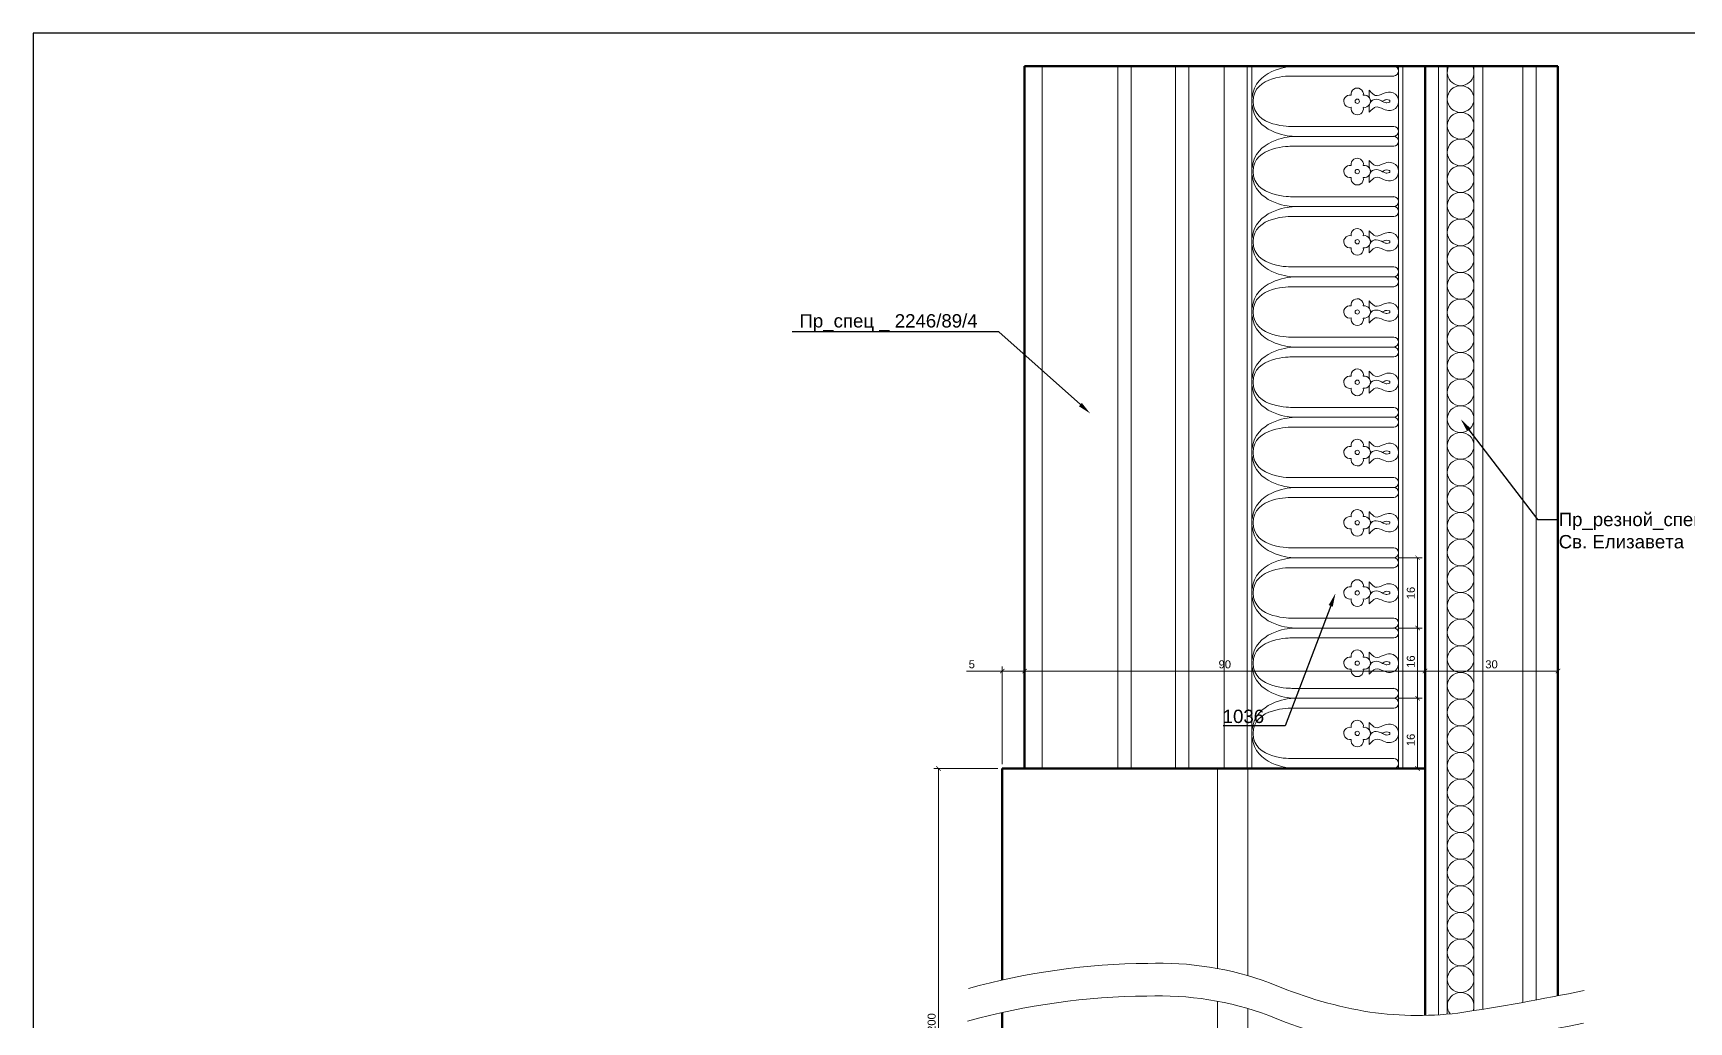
# Model space of a CAD drawing. Header units: millimetres. Extents: x -227 to 343, y -8921 to -8541.
# Drawn here: x -227.2 to 145.3, y -8763.9 to -8541.5 of the extents above; entities that cross this region are included whole.
import ezdxf
from ezdxf import colors
from ezdxf.entities.mleader import LeaderData, LeaderLine
from ezdxf.math import Vec2, Vec3

# ---------------------------------------------------------------- set-up
doc = ezdxf.new("R2010")
doc.units = ezdxf.units.MM
for name, color, linetype, lineweight in [('A-Window-G_Ном._пера__251', 7, 'Continuous', 5), ('Panel_Ном._пера__251', 7, 'Continuous', 5), ('линия 15', 7, 'Continuous', 15), ('линия 50', 1, 'Continuous', 100), ('тонкие_Ном._пера__21', 7, 'Continuous', 5)]:
    doc.layers.add(name, color=color, linetype=linetype, lineweight=lineweight)
doc.layers.add('размеры в модели', color=7, linetype='Continuous')
doc.styles.get("Standard").update_dxf_attribs({"font": 'arial.ttf'})
doc.dimstyles.new('M_1', dxfattribs={"dimtxt": 1.8, "dimasz": 1, "dimexe": 1, "dimexo": 1, "dimgap": 0.6, "dimtad": 1, "dimdec": 0, "dimdsep": 46, "dimtxsty": 'Standard', "dimblk": 'ARCHTICK', "dimcen": -5, "dimclrd": 7, "dimclre": 7, "dimclrt": 7, "dimadec": 0, "dimazin": 0, "dimtfac": 1, "dimtdec": 0, "dimtmove": 0, "dimatfit": 3, "dimfxl": 1, "dimtolj": 1, "dimtzin": 0, "dimlwd": 5, "dimlwe": 5, "dimarcsym": 0})

# ---------------------------------------------------------------- blocks, each defined once
blk = doc.blocks.new('_ArchTick')
at = {"color": 0, "linetype": 'ByBlock', "const_width": 0.15}
blk.add_lwpolyline([(-0.5, -0.5), (0.5, 0.5)], dxfattribs=at)
blk = doc.blocks.new('*D13')
at = {"layer": 'Defpoints', "color": 0, "ltscale": 1000, "transparency": 16777216}
for p in [(-4.19, -8684.97), (-9.19, -8706.89), (-4.19, -8706.89)]:
    blk.add_point(p, dxfattribs=at)
at = {"layer": 'линия 15', "color": 7, "lineweight": 5, "ltscale": 1000, "transparency": 16777216}
for p, q in [((-9.19, -8684.97), (-17.23, -8684.97)), ((-9.19, -8705.89), (-9.19, -8683.97)), ((-4.19, -8684.97), (-9.19, -8684.97)), ((-4.19, -8705.89), (-4.19, -8683.97))]:
    blk.add_line(p, q, dxfattribs=at)
at = {"layer": 'линия 15', "color": 7, "lineweight": 5, "ltscale": 1000, "transparency": 16777216, "rotation": 180}
blk.add_blockref('_ArchTick', (-9.19, -8684.97), dxfattribs=at)
at = {"layer": 'линия 15', "color": 7, "lineweight": 5, "ltscale": 1000, "transparency": 16777216}
blk.add_blockref('_ArchTick', (-4.19, -8684.97), dxfattribs=at)
at = {"layer": 'линия 15', "color": 7, "ltscale": 1000, "transparency": 16777216, "insert": (-16.04, -8683.46), "char_height": 1.8, "attachment_point": 5}
blk.add_mtext('\\A1;5', dxfattribs=at)
blk = doc.blocks.new('*D55')
at = {"layer": 'Defpoints', "color": 0, "linetype": 'Continuous', "transparency": 16777216}
for p in [(-9.19, -8706.89), (-23.55, -8818.36), (-9.19, -8818.36)]:
    blk.add_point(p, dxfattribs=at)
at = {"layer": 'Panel_Ном._пера__251', "color": 7, "linetype": 'Continuous', "lineweight": 5, "transparency": 16777216}
for p, q in [((-10.19, -8706.89), (-24.55, -8706.89)), ((-23.55, -8706.89), (-23.55, -8818.36)), ((-10.19, -8818.36), (-24.55, -8818.36))]:
    blk.add_line(p, q, dxfattribs=at)
for p, rotation in [((-23.55, -8706.89), 90), ((-23.55, -8818.36), 270)]:
    blk.add_blockref('_ArchTick', p, dxfattribs=dict(at, rotation=rotation))
at = {"layer": 'Panel_Ном._пера__251', "color": 7, "linetype": 'Continuous', "lineweight": 15, "transparency": 16777216, "insert": (-25.07, -8764.04), "char_height": 1.8, "attachment_point": 5, "rotation": 90}
blk.add_mtext('\\A1;200', dxfattribs=at)
blk = doc.blocks.new('*D18')
at = {"layer": 'Defpoints', "color": 0, "ltscale": 1000, "transparency": 16777216}
for p in [(78.79, -8659.49), (84.24, -8659.49), (78.79, -8675.29)]:
    blk.add_point(p, dxfattribs=at)
at = {"layer": 'размеры в модели', "color": 7, "lineweight": 5, "ltscale": 1000, "transparency": 16777216}
for p, q in [((79.79, -8659.49), (85.24, -8659.49)), ((84.24, -8675.29), (84.24, -8659.49)), ((79.79, -8675.29), (85.24, -8675.29))]:
    blk.add_line(p, q, dxfattribs=at)
for p, rotation in [((84.24, -8659.49), 90), ((84.24, -8675.29), 270)]:
    blk.add_blockref('_ArchTick', p, dxfattribs=dict(at, rotation=rotation))
at = {"layer": 'размеры в модели', "color": 7, "lineweight": 15, "ltscale": 1000, "transparency": 16777216, "insert": (82.72, -8667.43), "char_height": 1.8, "attachment_point": 5, "rotation": 90}
blk.add_mtext('\\A1;16', dxfattribs=at)
blk = doc.blocks.new('*D17')
at = {"layer": 'Defpoints', "color": 0, "ltscale": 1000, "transparency": 16777216}
for p in [(78.79, -8675.29), (84.24, -8675.29), (78.79, -8691.09)]:
    blk.add_point(p, dxfattribs=at)
at = {"layer": 'размеры в модели', "color": 7, "lineweight": 5, "ltscale": 1000, "transparency": 16777216}
for p, q in [((79.79, -8675.29), (85.24, -8675.29)), ((84.24, -8691.09), (84.24, -8675.29)), ((79.79, -8691.09), (85.24, -8691.09))]:
    blk.add_line(p, q, dxfattribs=at)
for p, rotation in [((84.24, -8675.29), 90), ((84.24, -8691.09), 270)]:
    blk.add_blockref('_ArchTick', p, dxfattribs=dict(at, rotation=rotation))
at = {"layer": 'размеры в модели', "color": 7, "lineweight": 15, "ltscale": 1000, "transparency": 16777216, "insert": (82.72, -8682.84), "char_height": 1.8, "attachment_point": 5, "rotation": 90}
blk.add_mtext('\\A1;16', dxfattribs=at)
blk = doc.blocks.new('*D16')
at = {"layer": 'Defpoints', "color": 0, "ltscale": 1000, "transparency": 16777216}
for p in [(78.89, -8691.09), (78.86, -8706.89), (84.24, -8706.89)]:
    blk.add_point(p, dxfattribs=at)
at = {"layer": 'размеры в модели', "color": 7, "lineweight": 5, "ltscale": 1000, "transparency": 16777216}
for p, q in [((79.89, -8691.09), (85.24, -8691.09)), ((84.24, -8691.09), (84.24, -8706.89)), ((79.86, -8706.89), (85.24, -8706.89))]:
    blk.add_line(p, q, dxfattribs=at)
for p, rotation in [((84.24, -8691.09), 90), ((84.24, -8706.89), 270)]:
    blk.add_blockref('_ArchTick', p, dxfattribs=dict(at, rotation=rotation))
at = {"layer": 'размеры в модели', "color": 7, "lineweight": 15, "ltscale": 1000, "transparency": 16777216, "insert": (82.72, -8700.46), "char_height": 1.8, "attachment_point": 5, "rotation": 90}
blk.add_mtext('\\A1;16', dxfattribs=at)

msp = doc.modelspace()

# ---------------------------------------------------------------- linework, layer by layer
at = {"color": 6, "ltscale": 1000}
msp.add_lwpolyline([(-227.19, -8921.47), (342.81, -8921.47), (342.81, -8541.47), (-227.19, -8541.47)], close=True, dxfattribs=at)
at = {"layer": 'A-Window-G_Ном._пера__251', "linetype": 'Continuous', "lineweight": 15}
for p, q in [((78.89, -8551.12), (55.89, -8551.12)), ((61.65, -8548.89), (56.04, -8548.89)), ((78.89, -8548.89), (56.04, -8548.89)), ((78.86, -8548.89), (63.95, -8548.89)), ((78.86, -8562.46), (56.04, -8562.46)), ((61.65, -8564.69), (56.04, -8564.69)), ((78.89, -8564.69), (56.04, -8564.69)), ((78.86, -8564.69), (63.95, -8564.69)), ((78.89, -8566.92), (55.89, -8566.92)), ((78.86, -8578.26), (56.04, -8578.26)), ((61.65, -8580.49), (56.04, -8580.49)), ((78.89, -8580.49), (56.04, -8580.49)), ((78.86, -8580.49), (63.95, -8580.49)), ((78.89, -8582.72), (55.89, -8582.72)), ((78.86, -8594.06), (56.04, -8594.06)), ((78.89, -8598.52), (55.89, -8598.52)), ((61.65, -8596.29), (56.04, -8596.29)), ((78.89, -8596.29), (56.04, -8596.29)), ((78.86, -8596.29), (63.95, -8596.29)), ((78.86, -8609.86), (56.04, -8609.86)), ((78.89, -8614.32), (55.89, -8614.32)), ((61.65, -8612.09), (56.04, -8612.09)), ((78.89, -8612.09), (56.04, -8612.09)), ((78.86, -8612.09), (63.95, -8612.09)), ((78.86, -8625.66), (56.04, -8625.66)), ((61.65, -8627.89), (56.04, -8627.89)), ((78.89, -8627.89), (56.04, -8627.89)), ((78.86, -8627.89), (63.95, -8627.89)), ((78.89, -8630.12), (55.89, -8630.12)), ((78.86, -8641.46), (56.04, -8641.46)), ((61.65, -8643.69), (56.04, -8643.69)), ((78.89, -8643.69), (56.04, -8643.69)), ((78.86, -8643.69), (63.95, -8643.69)), ((78.89, -8645.92), (55.89, -8645.92)), ((78.86, -8657.26), (56.04, -8657.26)), ((78.89, -8661.72), (55.89, -8661.72)), ((61.65, -8659.49), (56.04, -8659.49)), ((78.89, -8659.49), (56.04, -8659.49)), ((78.86, -8659.49), (63.95, -8659.49)), ((78.86, -8673.06), (56.04, -8673.06)), ((78.89, -8677.52), (55.89, -8677.52)), ((61.65, -8675.29), (56.04, -8675.29)), ((78.89, -8675.29), (56.04, -8675.29)), ((78.86, -8675.29), (63.95, -8675.29)), ((78.86, -8688.86), (56.04, -8688.86)), ((61.65, -8691.09), (56.04, -8691.09)), ((78.89, -8691.09), (56.04, -8691.09)), ((78.86, -8691.09), (63.95, -8691.09)), ((78.89, -8693.32), (55.89, -8693.32)), ((78.86, -8704.66), (56.04, -8704.66)), ((61.65, -8706.89), (56.04, -8706.89)), ((78.86, -8706.89), (63.95, -8706.89))]:
    msp.add_line(p, q, dxfattribs=at)
for centre, radius in [((93.92, -8556.29), 3), ((70.66, -8556.8), 0.484), ((93.92, -8562.29), 3), ((93.92, -8568.29), 3), ((70.66, -8572.6), 0.484), ((93.92, -8574.29), 3), ((93.92, -8580.29), 3), ((93.92, -8586.29), 3), ((70.66, -8588.4), 0.484), ((93.92, -8592.29), 3), ((93.92, -8598.29), 3), ((93.92, -8604.29), 3), ((70.66, -8604.2), 0.484), ((93.92, -8610.29), 3), ((93.92, -8616.29), 3), ((70.66, -8620), 0.484), ((93.92, -8622.29), 3), ((93.92, -8628.29), 3), ((93.92, -8634.29), 3), ((70.66, -8635.8), 0.484), ((93.92, -8640.29), 3), ((93.92, -8646.29), 3), ((70.66, -8651.6), 0.484), ((93.92, -8652.29), 3), ((93.92, -8658.29), 3), ((93.92, -8664.29), 3), ((70.66, -8667.4), 0.484), ((93.92, -8670.29), 3), ((93.92, -8676.29), 3), ((93.92, -8682.29), 3), ((70.66, -8683.2), 0.484), ((93.92, -8688.29), 3), ((93.92, -8694.29), 3), ((70.66, -8699), 0.484), ((93.92, -8700.29), 3), ((93.92, -8706.29), 3), ((93.92, -8712.29), 3), ((93.92, -8718.29), 3), ((93.92, -8724.29), 3), ((93.92, -8730.29), 3), ((93.92, -8736.29), 3), ((93.92, -8742.29), 3), ((93.92, -8748.29), 3), ((93.92, -8754.29), 3)]:
    msp.add_circle(centre, radius, dxfattribs=at)
for centre, radius, start, end in [((93.92, -8550.29), 3, 152.1967, 27.8033), ((70.66, -8555.2), 1.38, 350.357, 190.1196), ((69, -8556.8), 1.38, 77.9083, 282.5773), ((70.66, -8558.45), 1.38, 167.466, 12.0278), ((72.25, -8556.8), 1.38, 259.9464, 99.6095), ((70.66, -8571), 1.38, 350.357, 190.1196), ((69, -8572.6), 1.38, 77.9083, 282.5773), ((72.25, -8572.6), 1.38, 259.9464, 99.6095), ((70.66, -8574.25), 1.38, 167.466, 12.0278), ((69, -8588.4), 1.38, 77.9083, 282.5773), ((70.66, -8586.8), 1.38, 350.357, 190.1196), ((72.25, -8588.4), 1.38, 259.9464, 99.6095), ((70.66, -8590.05), 1.38, 167.466, 12.0278), ((69, -8604.2), 1.38, 77.9083, 282.5773), ((70.66, -8602.6), 1.38, 350.357, 190.1196), ((72.25, -8604.2), 1.38, 259.9464, 99.6095), ((70.66, -8605.85), 1.38, 167.466, 12.0278), ((70.66, -8618.4), 1.38, 350.357, 190.1196), ((69, -8620), 1.38, 77.9083, 282.5773), ((70.66, -8621.65), 1.38, 167.466, 12.0278), ((72.25, -8620), 1.38, 259.9464, 99.6095), ((70.66, -8634.2), 1.38, 350.357, 190.1196), ((69, -8635.8), 1.38, 77.9083, 282.5773), ((72.25, -8635.8), 1.38, 259.9464, 99.6095), ((70.66, -8637.45), 1.38, 167.466, 12.0278), ((69, -8651.6), 1.38, 77.9083, 282.5773), ((70.66, -8650), 1.38, 350.357, 190.1196), ((72.25, -8651.6), 1.38, 259.9464, 99.6095), ((70.66, -8653.25), 1.38, 167.466, 12.0278), ((69, -8667.4), 1.38, 77.9083, 282.5773), ((70.66, -8665.8), 1.38, 350.357, 190.1196), ((72.25, -8667.4), 1.38, 259.9464, 99.6095), ((70.66, -8669.05), 1.38, 167.466, 12.0278), ((70.66, -8681.6), 1.38, 350.357, 190.1196), ((69, -8683.2), 1.38, 77.9083, 282.5773), ((70.66, -8684.85), 1.38, 167.466, 12.0278), ((72.25, -8683.2), 1.38, 259.9464, 99.6095), ((70.66, -8697.4), 1.38, 350.357, 190.1196), ((69, -8699), 1.38, 77.9083, 282.5773), ((72.25, -8699), 1.38, 259.9464, 99.6095), ((70.66, -8700.65), 1.38, 167.466, 12.0278), ((93.92, -8760.29), 3, 338.7092, 217.0173)]:
    msp.add_arc(centre, radius, start, end, dxfattribs=at)
for centre in [(78.83, -8550), (78.83, -8563.57), (78.83, -8565.8), (78.83, -8579.37), (78.83, -8581.6), (78.83, -8595.17), (78.83, -8597.4), (78.83, -8610.97), (78.83, -8613.2), (78.83, -8626.77), (78.83, -8629), (78.83, -8642.57), (78.83, -8644.8), (78.83, -8658.37), (78.83, -8660.6), (78.83, -8674.17), (78.83, -8676.4), (78.83, -8689.97), (78.83, -8692.2), (78.83, -8705.77)]:
    msp.add_ellipse(centre, major_axis=(0, -1.12), ratio=0.984558, start_param=0.012883, end_param=3.140987, dxfattribs=at)
for points, knots in [([(56.04, -8548.91), (56.04, -8548.91), (48.67, -8549.35), (47.23, -8554.78), (46.96, -8555.78), (46.93, -8556.81), (46.93, -8556.81)], [0, 0, 0, 0, 1, 1, 1, 2, 2, 2, 2]), ([(56.04, -8562.46), (56.04, -8562.46), (47.25, -8562.69), (47.24, -8556.8), (47.23, -8550.94), (55.89, -8551.12), (55.89, -8551.12)], [0, 0, 0, 0, 1, 1, 1, 2, 2, 2, 2]), ([(73.36, -8554.32), (73.36, -8554.32), (73.27, -8554.98), (73.36, -8555.63), (73.42, -8556.06), (73.55, -8556.49), (73.83, -8556.8)], [0, 0, 0, 0, 1, 1, 1, 2, 2, 2, 2]), ([(73.36, -8554.32), (73.36, -8554.32), (73.7, -8554.7), (74.07, -8555.05), (74.26, -8555.23), (74.47, -8555.39), (74.71, -8555.47), (75.32, -8555.67), (75.92, -8555.3), (76.52, -8555.05), (77.03, -8554.83), (77.58, -8554.68), (78.12, -8554.74), (78.95, -8554.82), (79.67, -8555.38), (79.87, -8556.18), (79.94, -8556.49), (79.93, -8556.81), (79.93, -8556.81)], [0, 0, 0, 0, 1, 1, 1, 2, 2, 2, 3, 3, 3, 4, 4, 4, 5, 5, 5, 6, 6, 6, 6]), ([(56.04, -8564.69), (56.04, -8564.69), (48.67, -8564.25), (47.23, -8558.81), (46.96, -8557.82), (46.93, -8556.78), (46.93, -8556.78)], [0, 0, 0, 0, 1, 1, 1, 2, 2, 2, 2]), ([(73.36, -8559.27), (73.36, -8559.27), (73.27, -8558.61), (73.36, -8557.96), (73.43, -8557.41), (73.65, -8556.85), (74.12, -8556.56), (74.62, -8556.26), (75.24, -8556.33), (75.79, -8556.56), (76.18, -8556.73), (76.55, -8556.95), (76.96, -8557.09), (77.08, -8557.14), (77.34, -8557.16), (77.34, -8557.16), (77.34, -8557.16), (77.9, -8557.02), (77.9, -8557.02), (77.9, -8557.02), (78.03, -8556.88), (78, -8556.8)], [0, 0, 0, 0, 1, 1, 1, 2, 2, 2, 3, 3, 3, 4, 4, 4, 5, 5, 5, 6, 6, 6, 7, 7, 7, 7]), ([(73.36, -8559.27), (73.36, -8559.27), (73.7, -8558.9), (74.07, -8558.56), (74.26, -8558.38), (74.47, -8558.22), (74.71, -8558.14), (75.32, -8557.93), (75.93, -8558.3), (76.53, -8558.56), (77.04, -8558.78), (77.58, -8558.93), (78.13, -8558.87), (78.95, -8558.78), (79.68, -8558.23), (79.87, -8557.43), (79.94, -8557.12), (79.93, -8556.8), (79.93, -8556.8)], [0, 0, 0, 0, 1, 1, 1, 2, 2, 2, 3, 3, 3, 4, 4, 4, 5, 5, 5, 6, 6, 6, 6]), ([(76.28, -8556.8), (76.5, -8556.68), (76.96, -8556.5), (76.96, -8556.5), (76.96, -8556.5), (77.34, -8556.43), (77.34, -8556.43), (77.34, -8556.43), (77.9, -8556.57), (77.9, -8556.57), (77.9, -8556.57), (78.03, -8556.71), (78, -8556.8)], [0, 0, 0, 0, 1, 1, 1, 2, 2, 2, 3, 3, 3, 4, 4, 4, 4]), ([(56.04, -8564.71), (56.04, -8564.71), (48.67, -8565.15), (47.23, -8570.58), (46.96, -8571.58), (46.93, -8572.61), (46.93, -8572.61)], [0, 0, 0, 0, 1, 1, 1, 2, 2, 2, 2]), ([(56.04, -8578.26), (56.04, -8578.26), (47.25, -8578.49), (47.24, -8572.6), (47.23, -8566.74), (55.89, -8566.92), (55.89, -8566.92)], [0, 0, 0, 0, 1, 1, 1, 2, 2, 2, 2]), ([(56.04, -8580.49), (56.04, -8580.49), (48.67, -8580.05), (47.23, -8574.61), (46.96, -8573.62), (46.93, -8572.58), (46.93, -8572.58)], [0, 0, 0, 0, 1, 1, 1, 2, 2, 2, 2]), ([(73.36, -8570.12), (73.36, -8570.12), (73.27, -8570.78), (73.36, -8571.43), (73.42, -8571.86), (73.55, -8572.29), (73.83, -8572.6)], [0, 0, 0, 0, 1, 1, 1, 2, 2, 2, 2]), ([(73.36, -8575.07), (73.36, -8575.07), (73.27, -8574.41), (73.36, -8573.76), (73.43, -8573.21), (73.65, -8572.65), (74.12, -8572.36), (74.62, -8572.06), (75.24, -8572.13), (75.79, -8572.36), (76.18, -8572.53), (76.55, -8572.75), (76.96, -8572.89), (77.08, -8572.94), (77.34, -8572.96), (77.34, -8572.96), (77.34, -8572.96), (77.9, -8572.82), (77.9, -8572.82), (77.9, -8572.82), (78.03, -8572.68), (78, -8572.6)], [0, 0, 0, 0, 1, 1, 1, 2, 2, 2, 3, 3, 3, 4, 4, 4, 5, 5, 5, 6, 6, 6, 7, 7, 7, 7]), ([(73.36, -8570.12), (73.36, -8570.12), (73.7, -8570.5), (74.07, -8570.85), (74.26, -8571.03), (74.47, -8571.19), (74.71, -8571.27), (75.32, -8571.47), (75.92, -8571.1), (76.52, -8570.85), (77.03, -8570.63), (77.58, -8570.48), (78.12, -8570.54), (78.95, -8570.62), (79.67, -8571.18), (79.87, -8571.98), (79.94, -8572.29), (79.93, -8572.61), (79.93, -8572.61)], [0, 0, 0, 0, 1, 1, 1, 2, 2, 2, 3, 3, 3, 4, 4, 4, 5, 5, 5, 6, 6, 6, 6]), ([(73.36, -8575.07), (73.36, -8575.07), (73.7, -8574.7), (74.07, -8574.36), (74.26, -8574.18), (74.47, -8574.02), (74.71, -8573.94), (75.32, -8573.73), (75.93, -8574.1), (76.53, -8574.36), (77.04, -8574.58), (77.58, -8574.73), (78.13, -8574.67), (78.95, -8574.58), (79.68, -8574.03), (79.87, -8573.23), (79.94, -8572.92), (79.93, -8572.6), (79.93, -8572.6)], [0, 0, 0, 0, 1, 1, 1, 2, 2, 2, 3, 3, 3, 4, 4, 4, 5, 5, 5, 6, 6, 6, 6]), ([(76.28, -8572.6), (76.5, -8572.48), (76.96, -8572.3), (76.96, -8572.3), (76.96, -8572.3), (77.34, -8572.23), (77.34, -8572.23), (77.34, -8572.23), (77.9, -8572.37), (77.9, -8572.37), (77.9, -8572.37), (78.03, -8572.51), (78, -8572.6)], [0, 0, 0, 0, 1, 1, 1, 2, 2, 2, 3, 3, 3, 4, 4, 4, 4]), ([(56.04, -8580.51), (56.04, -8580.51), (48.67, -8580.95), (47.23, -8586.38), (46.96, -8587.38), (46.93, -8588.41), (46.93, -8588.41)], [0, 0, 0, 0, 1, 1, 1, 2, 2, 2, 2]), ([(56.04, -8594.06), (56.04, -8594.06), (47.25, -8594.29), (47.24, -8588.4), (47.23, -8582.54), (55.89, -8582.72), (55.89, -8582.72)], [0, 0, 0, 0, 1, 1, 1, 2, 2, 2, 2]), ([(56.04, -8596.29), (56.04, -8596.29), (48.67, -8595.85), (47.23, -8590.41), (46.96, -8589.42), (46.93, -8588.38), (46.93, -8588.38)], [0, 0, 0, 0, 1, 1, 1, 2, 2, 2, 2]), ([(73.36, -8585.92), (73.36, -8585.92), (73.27, -8586.58), (73.36, -8587.23), (73.42, -8587.66), (73.55, -8588.09), (73.83, -8588.4)], [0, 0, 0, 0, 1, 1, 1, 2, 2, 2, 2]), ([(73.36, -8590.87), (73.36, -8590.87), (73.27, -8590.21), (73.36, -8589.56), (73.43, -8589.01), (73.65, -8588.45), (74.12, -8588.16), (74.62, -8587.86), (75.24, -8587.93), (75.79, -8588.16), (76.18, -8588.33), (76.55, -8588.55), (76.96, -8588.69), (77.08, -8588.73), (77.34, -8588.76), (77.34, -8588.76), (77.34, -8588.76), (77.9, -8588.62), (77.9, -8588.62), (77.9, -8588.62), (78.03, -8588.48), (78, -8588.4)], [0, 0, 0, 0, 1, 1, 1, 2, 2, 2, 3, 3, 3, 4, 4, 4, 5, 5, 5, 6, 6, 6, 7, 7, 7, 7]), ([(73.36, -8585.92), (73.36, -8585.92), (73.7, -8586.3), (74.07, -8586.65), (74.26, -8586.83), (74.47, -8586.99), (74.71, -8587.07), (75.32, -8587.27), (75.92, -8586.9), (76.52, -8586.65), (77.03, -8586.43), (77.58, -8586.28), (78.12, -8586.33), (78.95, -8586.42), (79.67, -8586.98), (79.87, -8587.78), (79.94, -8588.09), (79.93, -8588.41), (79.93, -8588.41)], [0, 0, 0, 0, 1, 1, 1, 2, 2, 2, 3, 3, 3, 4, 4, 4, 5, 5, 5, 6, 6, 6, 6]), ([(73.36, -8590.87), (73.36, -8590.87), (73.7, -8590.5), (74.07, -8590.16), (74.26, -8589.98), (74.47, -8589.82), (74.71, -8589.74), (75.32, -8589.53), (75.93, -8589.9), (76.53, -8590.16), (77.04, -8590.38), (77.58, -8590.53), (78.13, -8590.47), (78.95, -8590.38), (79.68, -8589.83), (79.87, -8589.03), (79.94, -8588.72), (79.93, -8588.4), (79.93, -8588.4)], [0, 0, 0, 0, 1, 1, 1, 2, 2, 2, 3, 3, 3, 4, 4, 4, 5, 5, 5, 6, 6, 6, 6]), ([(76.28, -8588.4), (76.5, -8588.28), (76.96, -8588.1), (76.96, -8588.1), (76.96, -8588.1), (77.34, -8588.03), (77.34, -8588.03), (77.34, -8588.03), (77.9, -8588.17), (77.9, -8588.17), (77.9, -8588.17), (78.03, -8588.31), (78, -8588.4)], [0, 0, 0, 0, 1, 1, 1, 2, 2, 2, 3, 3, 3, 4, 4, 4, 4]), ([(56.04, -8596.31), (56.04, -8596.31), (48.67, -8596.75), (47.23, -8602.18), (46.96, -8603.18), (46.93, -8604.21), (46.93, -8604.21)], [0, 0, 0, 0, 1, 1, 1, 2, 2, 2, 2]), ([(56.04, -8609.86), (56.04, -8609.86), (47.25, -8610.09), (47.24, -8604.2), (47.23, -8598.34), (55.89, -8598.52), (55.89, -8598.52)], [0, 0, 0, 0, 1, 1, 1, 2, 2, 2, 2]), ([(73.36, -8601.72), (73.36, -8601.72), (73.27, -8602.38), (73.36, -8603.03), (73.42, -8603.46), (73.55, -8603.89), (73.83, -8604.2)], [0, 0, 0, 0, 1, 1, 1, 2, 2, 2, 2]), ([(73.36, -8601.72), (73.36, -8601.72), (73.7, -8602.1), (74.07, -8602.45), (74.26, -8602.63), (74.47, -8602.79), (74.71, -8602.87), (75.32, -8603.07), (75.92, -8602.7), (76.52, -8602.45), (77.03, -8602.23), (77.58, -8602.08), (78.12, -8602.13), (78.95, -8602.22), (79.67, -8602.78), (79.87, -8603.58), (79.94, -8603.89), (79.93, -8604.21), (79.93, -8604.21)], [0, 0, 0, 0, 1, 1, 1, 2, 2, 2, 3, 3, 3, 4, 4, 4, 5, 5, 5, 6, 6, 6, 6]), ([(56.04, -8612.09), (56.04, -8612.09), (48.67, -8611.64), (47.23, -8606.21), (46.96, -8605.22), (46.93, -8604.18), (46.93, -8604.18)], [0, 0, 0, 0, 1, 1, 1, 2, 2, 2, 2]), ([(73.36, -8606.67), (73.36, -8606.67), (73.27, -8606.01), (73.36, -8605.36), (73.43, -8604.81), (73.65, -8604.25), (74.12, -8603.96), (74.62, -8603.66), (75.24, -8603.73), (75.79, -8603.96), (76.18, -8604.13), (76.55, -8604.35), (76.96, -8604.49), (77.08, -8604.53), (77.34, -8604.56), (77.34, -8604.56), (77.34, -8604.56), (77.9, -8604.42), (77.9, -8604.42), (77.9, -8604.42), (78.03, -8604.28), (78, -8604.2)], [0, 0, 0, 0, 1, 1, 1, 2, 2, 2, 3, 3, 3, 4, 4, 4, 5, 5, 5, 6, 6, 6, 7, 7, 7, 7]), ([(73.36, -8606.67), (73.36, -8606.67), (73.7, -8606.3), (74.07, -8605.96), (74.26, -8605.78), (74.47, -8605.62), (74.71, -8605.54), (75.32, -8605.33), (75.93, -8605.7), (76.53, -8605.96), (77.04, -8606.18), (77.58, -8606.33), (78.13, -8606.27), (78.95, -8606.18), (79.68, -8605.63), (79.87, -8604.83), (79.94, -8604.52), (79.93, -8604.2), (79.93, -8604.2)], [0, 0, 0, 0, 1, 1, 1, 2, 2, 2, 3, 3, 3, 4, 4, 4, 5, 5, 5, 6, 6, 6, 6]), ([(76.28, -8604.2), (76.5, -8604.08), (76.96, -8603.9), (76.96, -8603.9), (76.96, -8603.9), (77.34, -8603.83), (77.34, -8603.83), (77.34, -8603.83), (77.9, -8603.97), (77.9, -8603.97), (77.9, -8603.97), (78.03, -8604.11), (78, -8604.2)], [0, 0, 0, 0, 1, 1, 1, 2, 2, 2, 3, 3, 3, 4, 4, 4, 4]), ([(56.04, -8612.11), (56.04, -8612.11), (48.67, -8612.55), (47.23, -8617.98), (46.96, -8618.98), (46.93, -8620.01), (46.93, -8620.01)], [0, 0, 0, 0, 1, 1, 1, 2, 2, 2, 2]), ([(56.04, -8625.66), (56.04, -8625.66), (47.25, -8625.89), (47.24, -8620), (47.23, -8614.14), (55.89, -8614.32), (55.89, -8614.32)], [0, 0, 0, 0, 1, 1, 1, 2, 2, 2, 2]), ([(73.36, -8617.52), (73.36, -8617.52), (73.27, -8618.18), (73.36, -8618.83), (73.42, -8619.26), (73.55, -8619.69), (73.83, -8620)], [0, 0, 0, 0, 1, 1, 1, 2, 2, 2, 2]), ([(73.36, -8617.52), (73.36, -8617.52), (73.7, -8617.9), (74.07, -8618.25), (74.26, -8618.43), (74.47, -8618.59), (74.71, -8618.67), (75.32, -8618.87), (75.92, -8618.5), (76.52, -8618.25), (77.03, -8618.03), (77.58, -8617.88), (78.12, -8617.93), (78.95, -8618.02), (79.67, -8618.58), (79.87, -8619.38), (79.94, -8619.69), (79.93, -8620.01), (79.93, -8620.01)], [0, 0, 0, 0, 1, 1, 1, 2, 2, 2, 3, 3, 3, 4, 4, 4, 5, 5, 5, 6, 6, 6, 6]), ([(56.04, -8627.89), (56.04, -8627.89), (48.67, -8627.44), (47.23, -8622.01), (46.96, -8621.02), (46.93, -8619.98), (46.93, -8619.98)], [0, 0, 0, 0, 1, 1, 1, 2, 2, 2, 2]), ([(73.36, -8622.47), (73.36, -8622.47), (73.27, -8621.81), (73.36, -8621.16), (73.43, -8620.61), (73.65, -8620.05), (74.12, -8619.76), (74.62, -8619.46), (75.24, -8619.53), (75.79, -8619.76), (76.18, -8619.93), (76.55, -8620.15), (76.96, -8620.29), (77.08, -8620.33), (77.34, -8620.36), (77.34, -8620.36), (77.34, -8620.36), (77.9, -8620.22), (77.9, -8620.22), (77.9, -8620.22), (78.03, -8620.08), (78, -8620)], [0, 0, 0, 0, 1, 1, 1, 2, 2, 2, 3, 3, 3, 4, 4, 4, 5, 5, 5, 6, 6, 6, 7, 7, 7, 7]), ([(73.36, -8622.47), (73.36, -8622.47), (73.7, -8622.1), (74.07, -8621.76), (74.26, -8621.58), (74.47, -8621.42), (74.71, -8621.34), (75.32, -8621.13), (75.93, -8621.5), (76.53, -8621.76), (77.04, -8621.97), (77.58, -8622.13), (78.13, -8622.07), (78.95, -8621.98), (79.68, -8621.43), (79.87, -8620.63), (79.94, -8620.32), (79.93, -8620), (79.93, -8620)], [0, 0, 0, 0, 1, 1, 1, 2, 2, 2, 3, 3, 3, 4, 4, 4, 5, 5, 5, 6, 6, 6, 6]), ([(76.28, -8620), (76.5, -8619.88), (76.96, -8619.7), (76.96, -8619.7), (76.96, -8619.7), (77.34, -8619.63), (77.34, -8619.63), (77.34, -8619.63), (77.9, -8619.77), (77.9, -8619.77), (77.9, -8619.77), (78.03, -8619.91), (78, -8620)], [0, 0, 0, 0, 1, 1, 1, 2, 2, 2, 3, 3, 3, 4, 4, 4, 4]), ([(56.04, -8627.91), (56.04, -8627.91), (48.67, -8628.35), (47.23, -8633.78), (46.96, -8634.77), (46.93, -8635.81), (46.93, -8635.81)], [0, 0, 0, 0, 1, 1, 1, 2, 2, 2, 2]), ([(56.04, -8641.46), (56.04, -8641.46), (47.25, -8641.69), (47.24, -8635.8), (47.23, -8629.94), (55.89, -8630.12), (55.89, -8630.12)], [0, 0, 0, 0, 1, 1, 1, 2, 2, 2, 2]), ([(56.04, -8643.69), (56.04, -8643.69), (48.67, -8643.24), (47.23, -8637.81), (46.96, -8636.82), (46.93, -8635.78), (46.93, -8635.78)], [0, 0, 0, 0, 1, 1, 1, 2, 2, 2, 2]), ([(73.36, -8633.32), (73.36, -8633.32), (73.27, -8633.98), (73.36, -8634.63), (73.42, -8635.06), (73.55, -8635.49), (73.83, -8635.8)], [0, 0, 0, 0, 1, 1, 1, 2, 2, 2, 2]), ([(73.36, -8638.27), (73.36, -8638.27), (73.27, -8637.61), (73.36, -8636.96), (73.43, -8636.41), (73.65, -8635.85), (74.12, -8635.56), (74.62, -8635.26), (75.24, -8635.33), (75.79, -8635.56), (76.18, -8635.73), (76.55, -8635.95), (76.96, -8636.09), (77.08, -8636.13), (77.34, -8636.16), (77.34, -8636.16), (77.34, -8636.16), (77.9, -8636.02), (77.9, -8636.02), (77.9, -8636.02), (78.03, -8635.88), (78, -8635.8)], [0, 0, 0, 0, 1, 1, 1, 2, 2, 2, 3, 3, 3, 4, 4, 4, 5, 5, 5, 6, 6, 6, 7, 7, 7, 7]), ([(73.36, -8633.32), (73.36, -8633.32), (73.7, -8633.7), (74.07, -8634.05), (74.26, -8634.23), (74.47, -8634.39), (74.71, -8634.47), (75.32, -8634.67), (75.92, -8634.3), (76.52, -8634.05), (77.03, -8633.83), (77.58, -8633.68), (78.12, -8633.73), (78.95, -8633.82), (79.67, -8634.38), (79.87, -8635.18), (79.94, -8635.49), (79.93, -8635.81), (79.93, -8635.81)], [0, 0, 0, 0, 1, 1, 1, 2, 2, 2, 3, 3, 3, 4, 4, 4, 5, 5, 5, 6, 6, 6, 6]), ([(73.36, -8638.27), (73.36, -8638.27), (73.7, -8637.9), (74.07, -8637.56), (74.26, -8637.38), (74.47, -8637.22), (74.71, -8637.14), (75.32, -8636.93), (75.93, -8637.3), (76.53, -8637.56), (77.04, -8637.77), (77.58, -8637.93), (78.13, -8637.87), (78.95, -8637.78), (79.68, -8637.23), (79.87, -8636.43), (79.94, -8636.12), (79.93, -8635.8), (79.93, -8635.8)], [0, 0, 0, 0, 1, 1, 1, 2, 2, 2, 3, 3, 3, 4, 4, 4, 5, 5, 5, 6, 6, 6, 6]), ([(76.28, -8635.8), (76.5, -8635.68), (76.96, -8635.5), (76.96, -8635.5), (76.96, -8635.5), (77.34, -8635.43), (77.34, -8635.43), (77.34, -8635.43), (77.9, -8635.57), (77.9, -8635.57), (77.9, -8635.57), (78.03, -8635.71), (78, -8635.8)], [0, 0, 0, 0, 1, 1, 1, 2, 2, 2, 3, 3, 3, 4, 4, 4, 4]), ([(56.04, -8643.7), (56.04, -8643.7), (48.67, -8644.15), (47.23, -8649.58), (46.96, -8650.57), (46.93, -8651.61), (46.93, -8651.61)], [0, 0, 0, 0, 1, 1, 1, 2, 2, 2, 2]), ([(56.04, -8657.26), (56.04, -8657.26), (47.25, -8657.49), (47.24, -8651.6), (47.23, -8645.74), (55.89, -8645.92), (55.89, -8645.92)], [0, 0, 0, 0, 1, 1, 1, 2, 2, 2, 2]), ([(56.04, -8659.49), (56.04, -8659.49), (48.67, -8659.04), (47.23, -8653.61), (46.96, -8652.62), (46.93, -8651.58), (46.93, -8651.58)], [0, 0, 0, 0, 1, 1, 1, 2, 2, 2, 2]), ([(73.36, -8649.12), (73.36, -8649.12), (73.27, -8649.78), (73.36, -8650.43), (73.42, -8650.86), (73.55, -8651.29), (73.83, -8651.6)], [0, 0, 0, 0, 1, 1, 1, 2, 2, 2, 2]), ([(73.36, -8654.07), (73.36, -8654.07), (73.27, -8653.41), (73.36, -8652.76), (73.43, -8652.2), (73.65, -8651.65), (74.12, -8651.36), (74.62, -8651.06), (75.24, -8651.13), (75.79, -8651.36), (76.18, -8651.53), (76.55, -8651.75), (76.96, -8651.89), (77.08, -8651.93), (77.34, -8651.96), (77.34, -8651.96), (77.34, -8651.96), (77.9, -8651.82), (77.9, -8651.82), (77.9, -8651.82), (78.03, -8651.68), (78, -8651.6)], [0, 0, 0, 0, 1, 1, 1, 2, 2, 2, 3, 3, 3, 4, 4, 4, 5, 5, 5, 6, 6, 6, 7, 7, 7, 7]), ([(73.36, -8649.12), (73.36, -8649.12), (73.7, -8649.5), (74.07, -8649.85), (74.26, -8650.02), (74.47, -8650.19), (74.71, -8650.27), (75.32, -8650.47), (75.92, -8650.1), (76.52, -8649.85), (77.03, -8649.63), (77.58, -8649.48), (78.12, -8649.53), (78.95, -8649.62), (79.67, -8650.18), (79.87, -8650.98), (79.94, -8651.29), (79.93, -8651.61), (79.93, -8651.61)], [0, 0, 0, 0, 1, 1, 1, 2, 2, 2, 3, 3, 3, 4, 4, 4, 5, 5, 5, 6, 6, 6, 6]), ([(73.36, -8654.07), (73.36, -8654.07), (73.7, -8653.7), (74.07, -8653.36), (74.26, -8653.18), (74.47, -8653.02), (74.71, -8652.94), (75.32, -8652.73), (75.93, -8653.1), (76.53, -8653.36), (77.04, -8653.57), (77.58, -8653.73), (78.13, -8653.67), (78.95, -8653.58), (79.68, -8653.03), (79.87, -8652.23), (79.94, -8651.92), (79.93, -8651.6), (79.93, -8651.6)], [0, 0, 0, 0, 1, 1, 1, 2, 2, 2, 3, 3, 3, 4, 4, 4, 5, 5, 5, 6, 6, 6, 6]), ([(76.28, -8651.6), (76.5, -8651.48), (76.96, -8651.3), (76.96, -8651.3), (76.96, -8651.3), (77.34, -8651.23), (77.34, -8651.23), (77.34, -8651.23), (77.9, -8651.37), (77.9, -8651.37), (77.9, -8651.37), (78.03, -8651.51), (78, -8651.6)], [0, 0, 0, 0, 1, 1, 1, 2, 2, 2, 3, 3, 3, 4, 4, 4, 4]), ([(56.04, -8659.5), (56.04, -8659.5), (48.67, -8659.95), (47.23, -8665.38), (46.96, -8666.37), (46.93, -8667.41), (46.93, -8667.41)], [0, 0, 0, 0, 1, 1, 1, 2, 2, 2, 2]), ([(56.04, -8673.06), (56.04, -8673.06), (47.25, -8673.29), (47.24, -8667.4), (47.23, -8661.54), (55.89, -8661.72), (55.89, -8661.72)], [0, 0, 0, 0, 1, 1, 1, 2, 2, 2, 2]), ([(73.36, -8664.92), (73.36, -8664.92), (73.27, -8665.58), (73.36, -8666.23), (73.42, -8666.66), (73.55, -8667.09), (73.83, -8667.4)], [0, 0, 0, 0, 1, 1, 1, 2, 2, 2, 2]), ([(73.36, -8664.92), (73.36, -8664.92), (73.7, -8665.3), (74.07, -8665.65), (74.26, -8665.82), (74.47, -8665.99), (74.71, -8666.07), (75.32, -8666.27), (75.92, -8665.9), (76.52, -8665.65), (77.03, -8665.43), (77.58, -8665.28), (78.12, -8665.33), (78.95, -8665.42), (79.67, -8665.98), (79.87, -8666.78), (79.94, -8667.09), (79.93, -8667.41), (79.93, -8667.41)], [0, 0, 0, 0, 1, 1, 1, 2, 2, 2, 3, 3, 3, 4, 4, 4, 5, 5, 5, 6, 6, 6, 6]), ([(56.04, -8675.29), (56.04, -8675.29), (48.67, -8674.84), (47.23, -8669.41), (46.96, -8668.42), (46.93, -8667.38), (46.93, -8667.38)], [0, 0, 0, 0, 1, 1, 1, 2, 2, 2, 2]), ([(73.36, -8669.87), (73.36, -8669.87), (73.27, -8669.21), (73.36, -8668.56), (73.43, -8668), (73.65, -8667.45), (74.12, -8667.16), (74.62, -8666.85), (75.24, -8666.93), (75.79, -8667.16), (76.18, -8667.33), (76.55, -8667.55), (76.96, -8667.69), (77.08, -8667.73), (77.34, -8667.76), (77.34, -8667.76), (77.34, -8667.76), (77.9, -8667.62), (77.9, -8667.62), (77.9, -8667.62), (78.03, -8667.48), (78, -8667.4)], [0, 0, 0, 0, 1, 1, 1, 2, 2, 2, 3, 3, 3, 4, 4, 4, 5, 5, 5, 6, 6, 6, 7, 7, 7, 7]), ([(73.36, -8669.87), (73.36, -8669.87), (73.7, -8669.5), (74.07, -8669.16), (74.26, -8668.98), (74.47, -8668.82), (74.71, -8668.74), (75.32, -8668.53), (75.93, -8668.9), (76.53, -8669.16), (77.04, -8669.37), (77.58, -8669.53), (78.13, -8669.47), (78.95, -8669.38), (79.68, -8668.83), (79.87, -8668.03), (79.94, -8667.72), (79.93, -8667.4), (79.93, -8667.4)], [0, 0, 0, 0, 1, 1, 1, 2, 2, 2, 3, 3, 3, 4, 4, 4, 5, 5, 5, 6, 6, 6, 6]), ([(76.28, -8667.4), (76.5, -8667.28), (76.96, -8667.1), (76.96, -8667.1), (76.96, -8667.1), (77.34, -8667.03), (77.34, -8667.03), (77.34, -8667.03), (77.9, -8667.17), (77.9, -8667.17), (77.9, -8667.17), (78.03, -8667.31), (78, -8667.4)], [0, 0, 0, 0, 1, 1, 1, 2, 2, 2, 3, 3, 3, 4, 4, 4, 4]), ([(56.04, -8675.3), (56.04, -8675.3), (48.67, -8675.75), (47.23, -8681.18), (46.96, -8682.17), (46.93, -8683.21), (46.93, -8683.21)], [0, 0, 0, 0, 1, 1, 1, 2, 2, 2, 2]), ([(56.04, -8688.86), (56.04, -8688.86), (47.25, -8689.09), (47.24, -8683.2), (47.23, -8677.34), (55.89, -8677.52), (55.89, -8677.52)], [0, 0, 0, 0, 1, 1, 1, 2, 2, 2, 2]), ([(73.36, -8680.72), (73.36, -8680.72), (73.27, -8681.38), (73.36, -8682.03), (73.42, -8682.46), (73.55, -8682.89), (73.83, -8683.2)], [0, 0, 0, 0, 1, 1, 1, 2, 2, 2, 2]), ([(73.36, -8680.72), (73.36, -8680.72), (73.7, -8681.1), (74.07, -8681.45), (74.26, -8681.62), (74.47, -8681.79), (74.71, -8681.87), (75.32, -8682.07), (75.92, -8681.7), (76.52, -8681.45), (77.03, -8681.23), (77.58, -8681.08), (78.12, -8681.13), (78.95, -8681.22), (79.67, -8681.78), (79.87, -8682.58), (79.94, -8682.89), (79.93, -8683.21), (79.93, -8683.21)], [0, 0, 0, 0, 1, 1, 1, 2, 2, 2, 3, 3, 3, 4, 4, 4, 5, 5, 5, 6, 6, 6, 6]), ([(56.04, -8691.09), (56.04, -8691.09), (48.67, -8690.64), (47.23, -8685.21), (46.96, -8684.22), (46.93, -8683.18), (46.93, -8683.18)], [0, 0, 0, 0, 1, 1, 1, 2, 2, 2, 2]), ([(73.36, -8685.67), (73.36, -8685.67), (73.27, -8685.01), (73.36, -8684.36), (73.43, -8683.8), (73.65, -8683.25), (74.12, -8682.96), (74.62, -8682.65), (75.24, -8682.73), (75.79, -8682.96), (76.18, -8683.13), (76.55, -8683.35), (76.96, -8683.49), (77.08, -8683.53), (77.34, -8683.56), (77.34, -8683.56), (77.34, -8683.56), (77.9, -8683.42), (77.9, -8683.42), (77.9, -8683.42), (78.03, -8683.28), (78, -8683.2)], [0, 0, 0, 0, 1, 1, 1, 2, 2, 2, 3, 3, 3, 4, 4, 4, 5, 5, 5, 6, 6, 6, 7, 7, 7, 7]), ([(73.36, -8685.67), (73.36, -8685.67), (73.7, -8685.3), (74.07, -8684.96), (74.26, -8684.78), (74.47, -8684.62), (74.71, -8684.54), (75.32, -8684.33), (75.93, -8684.7), (76.53, -8684.96), (77.04, -8685.17), (77.58, -8685.33), (78.13, -8685.27), (78.95, -8685.18), (79.68, -8684.63), (79.87, -8683.83), (79.94, -8683.52), (79.93, -8683.2), (79.93, -8683.2)], [0, 0, 0, 0, 1, 1, 1, 2, 2, 2, 3, 3, 3, 4, 4, 4, 5, 5, 5, 6, 6, 6, 6]), ([(76.28, -8683.2), (76.5, -8683.08), (76.96, -8682.9), (76.96, -8682.9), (76.96, -8682.9), (77.34, -8682.83), (77.34, -8682.83), (77.34, -8682.83), (77.9, -8682.97), (77.9, -8682.97), (77.9, -8682.97), (78.03, -8683.11), (78, -8683.2)], [0, 0, 0, 0, 1, 1, 1, 2, 2, 2, 3, 3, 3, 4, 4, 4, 4]), ([(56.04, -8691.1), (56.04, -8691.1), (48.67, -8691.55), (47.23, -8696.98), (46.96, -8697.97), (46.93, -8699.01), (46.93, -8699.01)], [0, 0, 0, 0, 1, 1, 1, 2, 2, 2, 2]), ([(56.04, -8704.66), (56.04, -8704.66), (47.25, -8704.89), (47.24, -8699), (47.23, -8693.14), (55.89, -8693.32), (55.89, -8693.32)], [0, 0, 0, 0, 1, 1, 1, 2, 2, 2, 2]), ([(73.36, -8696.52), (73.36, -8696.52), (73.27, -8697.18), (73.36, -8697.83), (73.42, -8698.26), (73.55, -8698.69), (73.83, -8699)], [0, 0, 0, 0, 1, 1, 1, 2, 2, 2, 2]), ([(73.36, -8696.52), (73.36, -8696.52), (73.7, -8696.9), (74.07, -8697.25), (74.26, -8697.42), (74.47, -8697.59), (74.71, -8697.67), (75.32, -8697.87), (75.92, -8697.5), (76.52, -8697.25), (77.03, -8697.03), (77.58, -8696.87), (78.12, -8696.93), (78.95, -8697.02), (79.67, -8697.58), (79.87, -8698.38), (79.94, -8698.69), (79.93, -8699.01), (79.93, -8699.01)], [0, 0, 0, 0, 1, 1, 1, 2, 2, 2, 3, 3, 3, 4, 4, 4, 5, 5, 5, 6, 6, 6, 6]), ([(56.04, -8706.89), (56.04, -8706.89), (48.67, -8706.44), (47.23, -8701.01), (46.96, -8700.02), (46.93, -8698.98), (46.93, -8698.98)], [0, 0, 0, 0, 1, 1, 1, 2, 2, 2, 2]), ([(73.36, -8701.47), (73.36, -8701.47), (73.27, -8700.81), (73.36, -8700.16), (73.43, -8699.6), (73.65, -8699.05), (74.12, -8698.76), (74.62, -8698.45), (75.24, -8698.53), (75.79, -8698.76), (76.18, -8698.93), (76.55, -8699.15), (76.96, -8699.29), (77.08, -8699.33), (77.34, -8699.36), (77.34, -8699.36), (77.34, -8699.36), (77.9, -8699.22), (77.9, -8699.22), (77.9, -8699.22), (78.03, -8699.08), (78, -8699)], [0, 0, 0, 0, 1, 1, 1, 2, 2, 2, 3, 3, 3, 4, 4, 4, 5, 5, 5, 6, 6, 6, 7, 7, 7, 7]), ([(73.36, -8701.47), (73.36, -8701.47), (73.7, -8701.1), (74.07, -8700.76), (74.26, -8700.58), (74.47, -8700.42), (74.71, -8700.34), (75.32, -8700.13), (75.93, -8700.5), (76.53, -8700.76), (77.04, -8700.97), (77.58, -8701.13), (78.13, -8701.07), (78.95, -8700.98), (79.68, -8700.43), (79.87, -8699.63), (79.94, -8699.32), (79.93, -8699), (79.93, -8699)], [0, 0, 0, 0, 1, 1, 1, 2, 2, 2, 3, 3, 3, 4, 4, 4, 5, 5, 5, 6, 6, 6, 6]), ([(76.28, -8699), (76.5, -8698.88), (76.96, -8698.7), (76.96, -8698.7), (76.96, -8698.7), (77.34, -8698.63), (77.34, -8698.63), (77.34, -8698.63), (77.9, -8698.77), (77.9, -8698.77), (77.9, -8698.77), (78.03, -8698.91), (78, -8699)], [0, 0, 0, 0, 1, 1, 1, 2, 2, 2, 3, 3, 3, 4, 4, 4, 4]), ([(76.71, -8706.89), (76.85, -8706.83), (76.96, -8706.79), (76.96, -8706.79), (76.96, -8706.79), (77.34, -8706.72), (77.34, -8706.72), (77.34, -8706.72), (77.9, -8706.86), (77.9, -8706.86), (77.9, -8706.86), (77.91, -8706.87), (77.92, -8706.89)], [0, 0, 0, 0, 1, 1, 1, 2, 2, 2, 3, 3, 3, 4, 4, 4, 4])]:
    msp.add_open_spline(points, degree=3, knots=knots, dxfattribs=at)
at = {"layer": 'Panel_Ном._пера__251', "linetype": 'Continuous', "lineweight": 15}
for p, q in [((39.22, -8751.88), (39.22, -8706.89)), ((46.08, -8753.49), (46.08, -8706.89)), ((39.22, -8818.36), (39.22, -8759.25)), ((46.08, -8818.36), (46.08, -8760.89))]:
    msp.add_line(p, q, dxfattribs=at)
at = {"layer": 'линия 50', "color": 7}
for p, q in [((-4.19, -8548.89), (115.81, -8548.89)), ((-9.19, -8754.46), (-9.19, -8706.89)), ((85.92, -8706.89), (-9.19, -8706.89)), ((-9.19, -8818.36), (-9.19, -8761.77))]:
    msp.add_line(p, q, dxfattribs=at)
for points in [[(-4.19, -8706.89), (-4.19, -8548.89)], [(85.92, -8762.44), (85.92, -8548.89)], [(115.81, -8758.01), (115.81, -8548.89)]]:
    msp.add_lwpolyline(points, dxfattribs=at)
at = {"layer": 'тонкие_Ном._пера__21', "linetype": 'Continuous', "lineweight": 15, "flags": 128}
for points in [[(-0.19, -8706.89), (-0.19, -8548.89)], [(16.81, -8706.89), (16.81, -8548.89)], [(19.79, -8706.89), (19.79, -8548.89)], [(29.79, -8706.89), (29.79, -8548.89)], [(32.79, -8706.89), (32.79, -8548.89)], [(40.75, -8706.89), (40.75, -8548.89)], [(45.92, -8706.89), (45.92, -8548.89)], [(46.92, -8706.89), (46.92, -8548.89)], [(79.92, -8706.89), (79.92, -8548.89)], [(80.92, -8706.89), (80.92, -8548.89)], [(88.92, -8762.31), (88.92, -8548.89)], [(90.92, -8762.15), (90.92, -8548.89)], [(96.92, -8761.34), (96.92, -8548.89)], [(98.92, -8761.03), (98.92, -8548.89)], [(107.92, -8759.5), (107.92, -8548.89)], [(110.92, -8758.95), (110.92, -8548.89)]]:
    msp.add_lwpolyline(points, dxfattribs=at)
for points in [[(-16.82, -8756.36, -0.06536), (23.52, -8750.74, -0.097763), (50.95, -8755.09, 0.058883), (72.16, -8761.47, 0.071812), (93.31, -8761.9, 0.014802), (121.68, -8756.82)], [(-16.98, -8763.7, -0.06536), (23.36, -8758.08, -0.097763), (50.79, -8762.44, 0.058883), (72.01, -8768.81, 0.071812), (93.15, -8769.24, 0.014802), (121.52, -8764.17)]]:
    msp.add_lwpolyline(points, format="xyb", dxfattribs=at)

# ---------------------------------------------------------------- dimensions: what is measured, and where the dimension line sits
at = {"layer": 'Panel_Ном._пера__251', "linetype": 'Continuous', "lineweight": 15}
dim = msp.add_linear_dim(base=(-23.55, -8818.36), p1=(-9.19, -8706.89), p2=(-9.19, -8818.36), angle=90, text='200', dimstyle='M_1', dxfattribs=at)
dim.commit()
dim.dimension.update_dxf_attribs({"geometry": '*D55', "text_midpoint": (-23.55, -8764.04), "dimtype": 128})
at = {"layer": 'линия 15', "color": 7, "ltscale": 1000}
dim = msp.add_linear_dim(base=(-4.19, -8684.97), p1=(-9.19, -8706.89), p2=(-4.19, -8706.89), dimstyle='M_1', dxfattribs=at)
dim.commit()
dim.dimension.update_dxf_attribs({"geometry": '*D13', "text_midpoint": (-16.04, -8684.97), "dimtype": 128})
for base, p1, p2 in [((85.92, -8684.97), (-4.19, -8706.89), (85.92, -8706.89)), ((115.81, -8684.97), (85.92, -8706.89), (115.81, -8708.44))]:
    msp.add_linear_dim(base=base, p1=p1, p2=p2, dimstyle='M_1', dxfattribs=at).render()
at = {"layer": 'размеры в модели', "color": 5, "lineweight": 15, "ltscale": 1000}
for base, p1, p2, picture, middle in [((84.24, -8659.49), (78.79, -8675.29), (78.79, -8659.49), '*D18', (84.24, -8667.43)), ((84.24, -8675.29), (78.79, -8691.09), (78.79, -8675.29), '*D17', (84.24, -8682.84)), ((84.24, -8706.89), (78.89, -8691.09), (78.86, -8706.89), '*D16', (84.24, -8700.46))]:
    dim = msp.add_linear_dim(base=base, p1=p1, p2=p2, angle=90, dimstyle='M_1', dxfattribs=at)
    dim.commit()
    dim.dimension.update_dxf_attribs({"geometry": picture, "text_midpoint": middle, "dimtype": 128})

# ---------------------------------------------------------------- leaders
at = {"color": 7, "ltscale": 1000}
ml = msp.add_multileader_mtext('Standard', dxfattribs=at)
ml.set_content('\\A1;Пр_спец _ 2246/89/4 ', color=7)
ml.set_leader_properties()
ml.build(insert=Vec2(0, 0))
ml.multileader.update_dxf_attribs({"text_right_attachment_type": 6, "dogleg_length": 0.36, "arrow_head_size": 3})
ctx = ml.context
ctx.base_point, ctx.char_height, ctx.arrow_head_size, ctx.landing_gap_size, ctx.plane_origin = Vec3(-54.41, -8606.73), 3, 3, 0.09, Vec3(-22.88, -8613.73)
ctx.right_attachment, ctx.text_align_type = 6, 2
notes = []
notes.append((ctx, [(0, (1, 1, 0), (-9.96, -8608.65), (-1, 0), 4.68, [(0, [(10.62, -8627.04)], 0, [])])]))
ctx.mtext.insert, ctx.mtext.alignment, ctx.mtext.flow_direction = Vec3(-14.73, -8604.69), 3, 5
ml = msp.add_multileader_mtext('Standard', dxfattribs=at)
ml.set_content('\\A1;Пр_резной_спец _№2246/89/4\\PСв. Елизавета ', color=7)
ml.set_leader_properties()
ml.build(insert=Vec2(0, 0))
ml.multileader.update_dxf_attribs({"text_right_attachment_type": 6, "dogleg_length": 0.36, "arrow_head_size": 3})
ctx = ml.context
ctx.base_point, ctx.char_height, ctx.arrow_head_size, ctx.landing_gap_size, ctx.plane_origin = Vec3(115.88, -8650.9), 3, 3, 0.09, Vec3(40, -8676.15)
ctx.right_attachment = 6
notes.append((ctx, [(1, (1, 1, 0), (111.2, -8650.9), (1, 0), 4.68, [(0, [(93.92, -8628.29)], 0, [])])]))
ctx.mtext.insert, ctx.mtext.flow_direction = Vec3(115.97, -8649.37), 5
ml = msp.add_multileader_mtext('Standard', dxfattribs=at)
ml.set_content('\\A1;1036', color=7)
ml.set_leader_properties()
ml.build(insert=Vec2(0, 0))
ml.multileader.update_dxf_attribs({"text_right_attachment_type": 6, "dogleg_length": 0.36, "arrow_head_size": 3})
ctx = ml.context
ctx.base_point, ctx.char_height, ctx.arrow_head_size, ctx.landing_gap_size, ctx.plane_origin = Vec3(40.94, -8695.18), 3, 3, 0.09, Vec3(11.83, -8715.36)
ctx.right_attachment, ctx.text_align_type = 6, 2
notes.append((ctx, [(0, (1, 1, 0), (54.47, -8697.26), (-1, 0), 4.68, [(0, [(65.76, -8667.5)], 0, [])])]))
ctx.mtext.insert, ctx.mtext.alignment, ctx.mtext.flow_direction = Vec3(49.71, -8693.66), 3, 5
for ctx, leaders in notes:
    for number, flags, end, landing, length, lines in leaders:
        leader = LeaderData()
        leader.index, (leader.has_last_leader_line, leader.has_dogleg_vector, leader.attachment_direction) = number, flags
        leader.last_leader_point, leader.dogleg_vector, leader.dogleg_length = Vec3(end), Vec3(landing), length
        for number, points, colour, breaks in lines:
            line = LeaderLine()
            line.index, line.vertices, line.color, line.breaks = number, Vec3.list(points), colors.encode_raw_color(colour), breaks
            leader.lines.append(line)
        ctx.leaders.append(leader)

doc.saveas('drawing.dxf')
